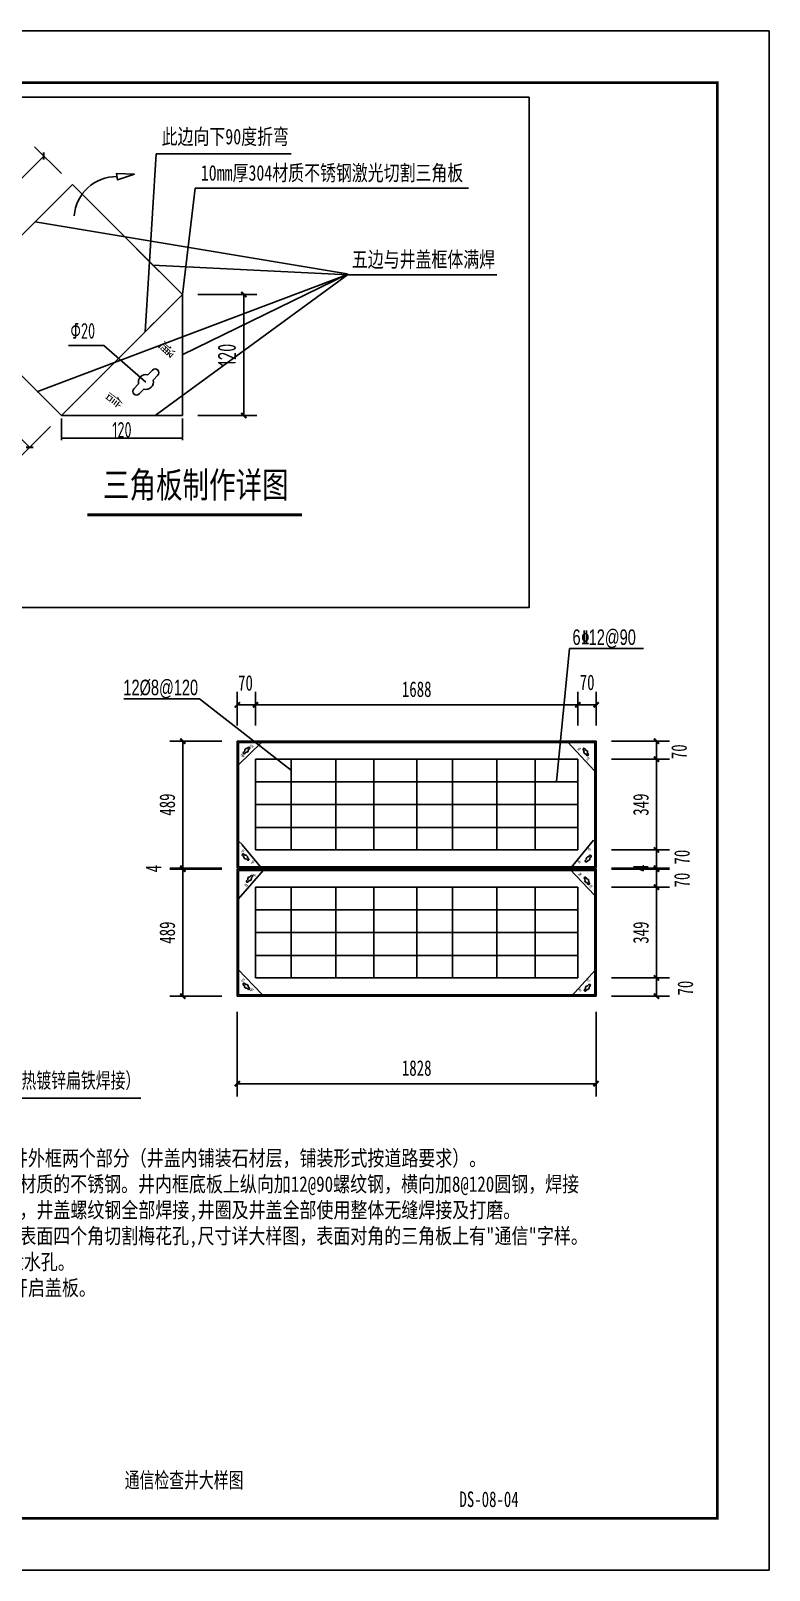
# Model space of a CAD drawing. Extents: x 66238224 to 66322224, y 84020927 to 84050627.
# Drawn here: x 66307982 to 66322224, y 84020927 to 84050627 of the extents above; entities that cross this region are included whole.
import ezdxf
from ezdxf.enums import TextEntityAlignment as Align

# ---------------------------------------------------------------- set-up
doc = ezdxf.new("R2010")
doc.units = 0
doc.header["$LTSCALE"] = 1000
for name, color, linetype in [('fur', 8, 'Continuous'), ('GPSCOMMON', 7, 'Continuous'), ('PUB_DIM', 3, 'Continuous'), ('TK', 7, 'Continuous')]:
    doc.layers.add(name, color=color, linetype=linetype)
doc.styles.add('_TCH_DIM', font='仿宋_GB2312_0.ttf', dxfattribs={"width": 0.7})
doc.styles.add('_TEL_DIM', font='仿宋_GB2312_0.ttf', dxfattribs={"width": 0.7, "height": 3.5})
doc.styles.add('DIM_FONT', font='仿宋_GB2312_0.ttf', dxfattribs={"width": 0.7})
doc.styles.add('gpshz', font='fsdb_e.shx', dxfattribs={"width": 0.7, "bigfont": 'hztxt.shx'})
doc.styles.add('JT-TK', font='simfang.ttf', dxfattribs={"width": 0.7, "height": 3})
doc.styles.get("Standard").update_dxf_attribs({"font": 'tssdeng.shx', "width": 0.7, "bigfont": 'tssdchn.shx'})
doc.styles.add('仿宋', font='仿宋_GB2312_0.ttf', dxfattribs={"width": 0.75})
doc.dimstyles.new('DIMN', dxfattribs={"dimtxt": 300, "dimasz": 100, "dimexe": 250, "dimexo": 300, "dimgap": 150, "dimtad": 1, "dimdec": 0, "dimzin": 0, "dimdsep": 46, "dimtxsty": 'DIM_FONT', "dimblk": 'ARCHTICK', "dimcen": 0.09, "dimclrt": 7, "dimazin": 2, "dimtfac": 1, "dimtdec": 0, "dimtix": 1, "dimtmove": 2, "dimatfit": 3, "dimfxl": 1, "dimtolj": 1, "dimtzin": 0, "dimarcsym": 0})
doc.dimstyles.new('ISO-25', dxfattribs={"dimtxt": 2.5, "dimasz": 2.5, "dimexe": 1.25, "dimexo": 0.625, "dimtad": 1, "dimtxsty": 'Standard', "dimcen": 2.5, "dimadec": 0, "dimazin": 0, "dimtfac": 1, "dimtmove": 0, "dimatfit": 3, "dimfxl": 1, "dimarcsym": 0})
doc.dimstyles.get("Standard").update_dxf_attribs({"dimscale": 100, "dimtxt": 3.5, "dimasz": 1, "dimexe": 2.5, "dimexo": 3, "dimgap": 1.5, "dimtad": 1, "dimdec": 0, "dimzin": 0, "dimdsep": 46, "dimtxsty": 'Standard', "dimblk": 'ARCHTICK', "dimcen": 0.09, "dimadec": 0, "dimazin": 0, "dimtfac": 1, "dimtdec": 0, "dimtix": 1, "dimtmove": 2, "dimatfit": 3, "dimfxl": 1, "dimtolj": 1, "dimtzin": 0, "dimarcsym": 0})

# ---------------------------------------------------------------- blocks, each defined once
blk = doc.blocks.new('_ArchTick')
at = {"color": 0, "linetype": 'ByBlock', "const_width": 0.4}
blk.add_lwpolyline([(-0.5, -0.5), (0.5, 0.5)], dxfattribs=at)
blk = doc.blocks.new('*D6')
at = {"color": 0, "lineweight": -2, "ltscale": 5, "transparency": 16777216}
for p, q in [((66308572, 84043146), (66308572, 84042729)), ((66310905, 84043146), (66310905, 84042729)), ((66308572, 84042769), (66310905, 84042769))]:
    blk.add_line(p, q, dxfattribs=at)
at = {"layer": 'Defpoints', "color": 0, "ltscale": 5, "transparency": 16777216}
for p in [(66308572, 84043206), (66310905, 84043206), (66310905, 84042769)]:
    blk.add_point(p, dxfattribs=at)
at = {"color": 0, "lineweight": -2, "ltscale": 5, "transparency": 16777216, "xscale": 20, "yscale": 20, "zscale": 20, "rotation": 180}
blk.add_blockref('_ArchTick', (66308572, 84042769), dxfattribs=at)
at = {"color": 0, "lineweight": -2, "ltscale": 5, "transparency": 16777216, "xscale": 20, "yscale": 20, "zscale": 20}
blk.add_blockref('_ArchTick', (66310905, 84042769), dxfattribs=at)
at = {"color": 0, "ltscale": 5, "transparency": 16777216, "insert": (66309739, 84042929), "char_height": 300, "attachment_point": 5}
blk.add_mtext('120', dxfattribs=at)
blk = doc.blocks.new('*D10')
at = {"color": 0, "lineweight": -2, "ltscale": 5, "transparency": 16777216}
for p, q in [((66308571, 84047872), (66308055, 84048387)), ((66305899, 84045878), (66308232, 84048211)), ((66306238, 84045539), (66305723, 84046055))]:
    blk.add_line(p, q, dxfattribs=at)
at = {"layer": 'Defpoints', "color": 0, "ltscale": 5, "transparency": 16777216}
for p in [(66308232, 84048211), (66308783, 84047660), (66306450, 84045327)]:
    blk.add_point(p, dxfattribs=at)
at = {"color": 0, "lineweight": -2, "ltscale": 5, "transparency": 16777216, "xscale": 100, "yscale": 100, "zscale": 100}
for p, rotation in [((66308232, 84048211), 45.00000000036602), ((66305899, 84045878), 225.000000000366)]:
    blk.add_blockref('_ArchTick', p, dxfattribs=dict(at, rotation=rotation))
at = {"color": 0, "ltscale": 5, "transparency": 16777216, "insert": (66306836, 84047274), "char_height": 350, "attachment_point": 5, "rotation": 45}
blk.add_mtext('\\A1;170', dxfattribs=at)
blk = doc.blocks.new('*D11')
at = {"color": 0, "lineweight": -2, "ltscale": 5, "transparency": 16777216}
for p, q in [((66306238, 84045115), (66305660, 84044536)), ((66305837, 84044713), (66307959, 84042592)), ((66308360, 84042994), (66307782, 84042416))]:
    blk.add_line(p, q, dxfattribs=at)
at = {"layer": 'Defpoints', "color": 0, "ltscale": 5, "transparency": 16777216}
for p in [(66306450, 84045327), (66308572, 84043206), (66307959, 84042592)]:
    blk.add_point(p, dxfattribs=at)
at = {"color": 0, "lineweight": -2, "ltscale": 5, "transparency": 16777216, "xscale": 100, "yscale": 100, "zscale": 100}
for p, rotation in [((66305837, 84044713), 135.0161246236553), ((66307959, 84042592), 315.0161246236553)]:
    blk.add_blockref('_ArchTick', p, dxfattribs=dict(at, rotation=rotation))
at = {"color": 0, "ltscale": 5, "transparency": 16777216, "insert": (66307127, 84043883), "char_height": 350, "attachment_point": 5, "rotation": 315.0161}
blk.add_mtext('\\A1;170', dxfattribs=at)
blk = doc.blocks.new('*D12')
at = {"color": 0, "lineweight": -2, "ltscale": 5, "transparency": 16777216}
for p, q in [((66311205, 84045539), (66312340, 84045539)), ((66312090, 84045539), (66312090, 84043206)), ((66311205, 84043206), (66312340, 84043206))]:
    blk.add_line(p, q, dxfattribs=at)
at = {"layer": 'Defpoints', "color": 0, "ltscale": 5, "transparency": 16777216}
for p in [(66310905, 84045539), (66310905, 84043206), (66312090, 84043206)]:
    blk.add_point(p, dxfattribs=at)
at = {"color": 0, "lineweight": -2, "ltscale": 5, "transparency": 16777216, "xscale": 100, "yscale": 100, "zscale": 100}
for p, rotation in [((66312090, 84045539), 90), ((66312090, 84043206), 270)]:
    blk.add_blockref('_ArchTick', p, dxfattribs=dict(at, rotation=rotation))
at = {"color": 0, "ltscale": 5, "transparency": 16777216, "insert": (66311765, 84044373), "char_height": 350, "attachment_point": 5, "rotation": 90}
blk.add_mtext('\\A1;120', dxfattribs=at)
blk = doc.blocks.new('*D24')
at = {"layer": 'Defpoints', "color": 0, "transparency": 16777216}
for p in [(66311965, 84032003), (66318885, 84032003), (66318885, 84030314)]:
    blk.add_point(p, dxfattribs=at)
at = {"layer": 'PUB_DIM', "color": 0, "lineweight": -2, "transparency": 16777216}
for p, q in [((66311965, 84031703), (66311965, 84030064)), ((66318885, 84031703), (66318885, 84030064)), ((66311965, 84030314), (66318885, 84030314))]:
    blk.add_line(p, q, dxfattribs=at)
at = {"layer": 'PUB_DIM', "color": 0, "lineweight": -2, "transparency": 16777216, "xscale": 100, "yscale": 100, "zscale": 100, "rotation": 180}
blk.add_blockref('_ArchTick', (66311965, 84030314), dxfattribs=at)
at = {"layer": 'PUB_DIM', "color": 0, "lineweight": -2, "transparency": 16777216, "xscale": 100, "yscale": 100, "zscale": 100}
blk.add_blockref('_ArchTick', (66318885, 84030314), dxfattribs=at)
at = {"layer": 'PUB_DIM', "color": 7, "transparency": 16777216, "insert": (66315425, 84030614), "char_height": 300, "attachment_point": 5, "style": 'DIM_FONT'}
blk.add_mtext('\\A1;1828', dxfattribs=at)
blk = doc.blocks.new('*D32')
at = {"layer": 'Defpoints', "color": 0, "transparency": 16777216}
for p in [(66310915, 84034453), (66311965, 84034453), (66311965, 84032003)]:
    blk.add_point(p, dxfattribs=at)
at = {"layer": 'PUB_DIM', "color": 0, "lineweight": -2, "transparency": 16777216}
for p, q in [((66311665, 84034453), (66310665, 84034453)), ((66310915, 84032003), (66310915, 84034453)), ((66311665, 84032003), (66310665, 84032003))]:
    blk.add_line(p, q, dxfattribs=at)
at = {"layer": 'PUB_DIM', "color": 0, "lineweight": -2, "transparency": 16777216, "xscale": 100, "yscale": 100, "zscale": 100}
for p, rotation in [((66310915, 84034453), 90), ((66310915, 84032003), 270)]:
    blk.add_blockref('_ArchTick', p, dxfattribs=dict(at, rotation=rotation))
at = {"layer": 'PUB_DIM', "color": 7, "transparency": 16777216, "insert": (66310615, 84033228), "char_height": 300, "attachment_point": 5, "rotation": 90, "style": 'DIM_FONT'}
blk.add_mtext('\\A1;489', dxfattribs=at)
blk = doc.blocks.new('*D33')
at = {"layer": 'Defpoints', "color": 0, "ltscale": 5, "transparency": 16777216}
for p in [(66310915, 84034473), (66311965, 84034473), (66311965, 84034453)]:
    blk.add_point(p, dxfattribs=at)
at = {"layer": 'PUB_DIM', "color": 0, "lineweight": -2, "ltscale": 5, "transparency": 16777216}
for p, q in [((66311665, 84034473), (66310665, 84034473)), ((66311665, 84034453), (66310665, 84034453)), ((66310915, 84034473), (66310915, 84034573)), ((66310915, 84034453), (66310915, 84034473)), ((66310915, 84034453), (66310915, 84034353))]:
    blk.add_line(p, q, dxfattribs=at)
at = {"layer": 'PUB_DIM', "color": 0, "lineweight": -2, "ltscale": 5, "transparency": 16777216, "xscale": 100, "yscale": 100, "zscale": 100}
for p, rotation in [((66310915, 84034473), 270), ((66310915, 84034453), 90)]:
    blk.add_blockref('_ArchTick', p, dxfattribs=dict(at, rotation=rotation))
at = {"layer": 'PUB_DIM', "color": 7, "ltscale": 5, "transparency": 16777216, "insert": (66310348, 84034463), "char_height": 300, "attachment_point": 5, "rotation": 90, "style": 'DIM_FONT'}
blk.add_mtext('\\A1;4', dxfattribs=at)
blk = doc.blocks.new('*D34')
at = {"layer": 'Defpoints', "color": 0, "transparency": 16777216}
for p in [(66310915, 84036923), (66311965, 84036923), (66311965, 84034473)]:
    blk.add_point(p, dxfattribs=at)
at = {"layer": 'PUB_DIM', "color": 0, "lineweight": -2, "transparency": 16777216}
for p, q in [((66311665, 84036923), (66310665, 84036923)), ((66310915, 84034473), (66310915, 84036923)), ((66311665, 84034473), (66310665, 84034473))]:
    blk.add_line(p, q, dxfattribs=at)
at = {"layer": 'PUB_DIM', "color": 0, "lineweight": -2, "transparency": 16777216, "xscale": 100, "yscale": 100, "zscale": 100}
for p, rotation in [((66310915, 84036923), 90), ((66310915, 84034473), 270)]:
    blk.add_blockref('_ArchTick', p, dxfattribs=dict(at, rotation=rotation))
at = {"layer": 'PUB_DIM', "color": 7, "transparency": 16777216, "insert": (66310615, 84035698), "char_height": 300, "attachment_point": 5, "rotation": 90, "style": 'DIM_FONT'}
blk.add_mtext('\\A1;489', dxfattribs=at)
blk = doc.blocks.new('*D17')
at = {"layer": 'Defpoints', "color": 0, "ltscale": 5, "transparency": 16777216}
for p in [(66318885, 84032353), (66320050, 84032353), (66318885, 84032003)]:
    blk.add_point(p, dxfattribs=at)
at = {"layer": 'PUB_DIM', "color": 0, "lineweight": -2, "ltscale": 5, "transparency": 16777216}
for p, q in [((66319185, 84032353), (66320300, 84032353)), ((66320050, 84032003), (66320050, 84032353)), ((66319185, 84032003), (66320300, 84032003))]:
    blk.add_line(p, q, dxfattribs=at)
at = {"layer": 'PUB_DIM', "color": 0, "lineweight": -2, "ltscale": 5, "transparency": 16777216, "xscale": 100, "yscale": 100, "zscale": 100}
for p, rotation in [((66320050, 84032353), 90), ((66320050, 84032003), 270)]:
    blk.add_blockref('_ArchTick', p, dxfattribs=dict(at, rotation=rotation))
at = {"layer": 'PUB_DIM', "color": 7, "ltscale": 5, "transparency": 16777216, "insert": (66320607, 84032158), "char_height": 300, "attachment_point": 5, "rotation": 90, "style": 'DIM_FONT'}
blk.add_mtext('\\A1;70', dxfattribs=at)
blk = doc.blocks.new('*D18')
at = {"layer": 'Defpoints', "color": 0, "transparency": 16777216}
for p in [(66318885, 84034103), (66320050, 84034103), (66318885, 84032353)]:
    blk.add_point(p, dxfattribs=at)
at = {"layer": 'PUB_DIM', "color": 0, "lineweight": -2, "transparency": 16777216}
for p, q in [((66319185, 84034103), (66320300, 84034103)), ((66320050, 84032353), (66320050, 84034103)), ((66319185, 84032353), (66320300, 84032353))]:
    blk.add_line(p, q, dxfattribs=at)
at = {"layer": 'PUB_DIM', "color": 0, "lineweight": -2, "transparency": 16777216, "xscale": 100, "yscale": 100, "zscale": 100}
for p, rotation in [((66320050, 84034103), 90), ((66320050, 84032353), 270)]:
    blk.add_blockref('_ArchTick', p, dxfattribs=dict(at, rotation=rotation))
at = {"layer": 'PUB_DIM', "color": 7, "transparency": 16777216, "insert": (66319750, 84033228), "char_height": 300, "attachment_point": 5, "rotation": 90, "style": 'DIM_FONT'}
blk.add_mtext('\\A1;349', dxfattribs=at)
blk = doc.blocks.new('*D19')
at = {"layer": 'Defpoints', "color": 0, "ltscale": 5, "transparency": 16777216}
for p in [(66318885, 84034453), (66320050, 84034453), (66318885, 84034103)]:
    blk.add_point(p, dxfattribs=at)
at = {"layer": 'PUB_DIM', "color": 0, "lineweight": -2, "ltscale": 5, "transparency": 16777216}
for p, q in [((66319185, 84034453), (66320300, 84034453)), ((66320050, 84034103), (66320050, 84034453)), ((66319185, 84034103), (66320300, 84034103))]:
    blk.add_line(p, q, dxfattribs=at)
at = {"layer": 'PUB_DIM', "color": 0, "lineweight": -2, "ltscale": 5, "transparency": 16777216, "xscale": 100, "yscale": 100, "zscale": 100}
for p, rotation in [((66320050, 84034453), 90), ((66320050, 84034103), 270)]:
    blk.add_blockref('_ArchTick', p, dxfattribs=dict(at, rotation=rotation))
at = {"layer": 'PUB_DIM', "color": 7, "ltscale": 5, "transparency": 16777216, "insert": (66320542, 84034242), "char_height": 300, "attachment_point": 5, "rotation": 90, "style": 'DIM_FONT'}
blk.add_mtext('\\A1;70', dxfattribs=at)
blk = doc.blocks.new('*D20')
at = {"layer": 'Defpoints', "color": 0, "ltscale": 5, "transparency": 16777216}
for p in [(66318885, 84034473), (66318885, 84034453), (66320050, 84034473)]:
    blk.add_point(p, dxfattribs=at)
at = {"layer": 'PUB_DIM', "color": 0, "lineweight": -2, "ltscale": 5, "transparency": 16777216}
for p, q in [((66319185, 84034473), (66320300, 84034473)), ((66319185, 84034453), (66320300, 84034453)), ((66320050, 84034473), (66320050, 84034573)), ((66320050, 84034453), (66320050, 84034473)), ((66320050, 84034453), (66320050, 84034353))]:
    blk.add_line(p, q, dxfattribs=at)
at = {"layer": 'PUB_DIM', "color": 0, "lineweight": -2, "ltscale": 5, "transparency": 16777216, "xscale": 100, "yscale": 100, "zscale": 100}
for p, rotation in [((66320050, 84034473), 270), ((66320050, 84034453), 90)]:
    blk.add_blockref('_ArchTick', p, dxfattribs=dict(at, rotation=rotation))
at = {"layer": 'PUB_DIM', "color": 7, "ltscale": 5, "transparency": 16777216, "insert": (66319742, 84034473), "char_height": 300, "attachment_point": 5, "rotation": 90, "style": 'DIM_FONT'}
blk.add_mtext('\\A1;4', dxfattribs=at)
blk = doc.blocks.new('*D21')
at = {"layer": 'Defpoints', "color": 0, "ltscale": 5, "transparency": 16777216}
for p in [(66318885, 84034823), (66320050, 84034823), (66318885, 84034473)]:
    blk.add_point(p, dxfattribs=at)
at = {"layer": 'PUB_DIM', "color": 0, "lineweight": -2, "ltscale": 5, "transparency": 16777216}
for p, q in [((66319185, 84034823), (66320300, 84034823)), ((66320050, 84034473), (66320050, 84034823)), ((66319185, 84034473), (66320300, 84034473))]:
    blk.add_line(p, q, dxfattribs=at)
at = {"layer": 'PUB_DIM', "color": 0, "lineweight": -2, "ltscale": 5, "transparency": 16777216, "xscale": 100, "yscale": 100, "zscale": 100}
for p, rotation in [((66320050, 84034823), 90), ((66320050, 84034473), 270)]:
    blk.add_blockref('_ArchTick', p, dxfattribs=dict(at, rotation=rotation))
at = {"layer": 'PUB_DIM', "color": 7, "ltscale": 5, "transparency": 16777216, "insert": (66320542, 84034685), "char_height": 300, "attachment_point": 5, "rotation": 90, "style": 'DIM_FONT'}
blk.add_mtext('\\A1;70', dxfattribs=at)
blk = doc.blocks.new('*D22')
at = {"layer": 'Defpoints', "color": 0, "transparency": 16777216}
for p in [(66318885, 84036573), (66320050, 84036573), (66318885, 84034823)]:
    blk.add_point(p, dxfattribs=at)
at = {"layer": 'PUB_DIM', "color": 0, "lineweight": -2, "transparency": 16777216}
for p, q in [((66319185, 84036573), (66320300, 84036573)), ((66320050, 84034823), (66320050, 84036573)), ((66319185, 84034823), (66320300, 84034823))]:
    blk.add_line(p, q, dxfattribs=at)
at = {"layer": 'PUB_DIM', "color": 0, "lineweight": -2, "transparency": 16777216, "xscale": 100, "yscale": 100, "zscale": 100}
for p, rotation in [((66320050, 84036573), 90), ((66320050, 84034823), 270)]:
    blk.add_blockref('_ArchTick', p, dxfattribs=dict(at, rotation=rotation))
at = {"layer": 'PUB_DIM', "color": 7, "transparency": 16777216, "insert": (66319750, 84035698), "char_height": 300, "attachment_point": 5, "rotation": 90, "style": 'DIM_FONT'}
blk.add_mtext('\\A1;349', dxfattribs=at)
blk = doc.blocks.new('*D23')
at = {"layer": 'Defpoints', "color": 0, "ltscale": 5, "transparency": 16777216}
for p in [(66318885, 84036923), (66320050, 84036923), (66318885, 84036573)]:
    blk.add_point(p, dxfattribs=at)
at = {"layer": 'PUB_DIM', "color": 0, "lineweight": -2, "ltscale": 5, "transparency": 16777216}
for p, q in [((66319185, 84036923), (66320300, 84036923)), ((66320050, 84036573), (66320050, 84036923)), ((66319185, 84036573), (66320300, 84036573))]:
    blk.add_line(p, q, dxfattribs=at)
at = {"layer": 'PUB_DIM', "color": 0, "lineweight": -2, "ltscale": 5, "transparency": 16777216, "xscale": 100, "yscale": 100, "zscale": 100}
for p, rotation in [((66320050, 84036923), 90), ((66320050, 84036573), 270)]:
    blk.add_blockref('_ArchTick', p, dxfattribs=dict(at, rotation=rotation))
at = {"layer": 'PUB_DIM', "color": 7, "ltscale": 5, "transparency": 16777216, "insert": (66320487, 84036718), "char_height": 300, "attachment_point": 5, "rotation": 90, "style": 'DIM_FONT'}
blk.add_mtext('\\A1;70', dxfattribs=at)
blk = doc.blocks.new('*D25')
at = {"layer": 'Defpoints', "color": 0, "ltscale": 5, "transparency": 16777216}
for p in [(66312315, 84037623), (66311965, 84036923), (66312315, 84036923)]:
    blk.add_point(p, dxfattribs=at)
at = {"layer": 'PUB_DIM', "color": 0, "lineweight": -2, "ltscale": 5, "transparency": 16777216}
for p, q in [((66311965, 84037223), (66311965, 84037873)), ((66312315, 84037223), (66312315, 84037873)), ((66311965, 84037623), (66312315, 84037623))]:
    blk.add_line(p, q, dxfattribs=at)
at = {"layer": 'PUB_DIM', "color": 0, "lineweight": -2, "ltscale": 5, "transparency": 16777216, "xscale": 100, "yscale": 100, "zscale": 100, "rotation": 180}
blk.add_blockref('_ArchTick', (66311965, 84037623), dxfattribs=at)
at = {"layer": 'PUB_DIM', "color": 0, "lineweight": -2, "ltscale": 5, "transparency": 16777216, "xscale": 100, "yscale": 100, "zscale": 100}
blk.add_blockref('_ArchTick', (66312315, 84037623), dxfattribs=at)
at = {"layer": 'PUB_DIM', "color": 7, "ltscale": 5, "transparency": 16777216, "insert": (66312123, 84038044), "char_height": 300, "attachment_point": 5, "style": 'DIM_FONT'}
blk.add_mtext('\\A1;70', dxfattribs=at)
blk = doc.blocks.new('*D26')
at = {"layer": 'Defpoints', "color": 0, "transparency": 16777216}
for p in [(66318535, 84037623), (66312315, 84036923), (66318535, 84036923)]:
    blk.add_point(p, dxfattribs=at)
at = {"layer": 'PUB_DIM', "color": 0, "lineweight": -2, "transparency": 16777216}
for p, q in [((66312315, 84037223), (66312315, 84037873)), ((66318535, 84037223), (66318535, 84037873)), ((66312315, 84037623), (66318535, 84037623))]:
    blk.add_line(p, q, dxfattribs=at)
at = {"layer": 'PUB_DIM', "color": 0, "lineweight": -2, "transparency": 16777216, "xscale": 100, "yscale": 100, "zscale": 100, "rotation": 180}
blk.add_blockref('_ArchTick', (66312315, 84037623), dxfattribs=at)
at = {"layer": 'PUB_DIM', "color": 0, "lineweight": -2, "transparency": 16777216, "xscale": 100, "yscale": 100, "zscale": 100}
blk.add_blockref('_ArchTick', (66318535, 84037623), dxfattribs=at)
at = {"layer": 'PUB_DIM', "color": 7, "transparency": 16777216, "insert": (66315425, 84037923), "char_height": 300, "attachment_point": 5, "style": 'DIM_FONT'}
blk.add_mtext('\\A1;1688', dxfattribs=at)
blk = doc.blocks.new('*D27')
at = {"layer": 'Defpoints', "color": 0, "ltscale": 5, "transparency": 16777216}
for p in [(66318885, 84037623), (66318535, 84036923), (66318885, 84036923)]:
    blk.add_point(p, dxfattribs=at)
at = {"layer": 'PUB_DIM', "color": 0, "lineweight": -2, "ltscale": 5, "transparency": 16777216}
for p, q in [((66318535, 84037223), (66318535, 84037873)), ((66318885, 84037223), (66318885, 84037873)), ((66318535, 84037623), (66318885, 84037623))]:
    blk.add_line(p, q, dxfattribs=at)
at = {"layer": 'PUB_DIM', "color": 0, "lineweight": -2, "ltscale": 5, "transparency": 16777216, "xscale": 100, "yscale": 100, "zscale": 100, "rotation": 180}
blk.add_blockref('_ArchTick', (66318535, 84037623), dxfattribs=at)
at = {"layer": 'PUB_DIM', "color": 0, "lineweight": -2, "ltscale": 5, "transparency": 16777216, "xscale": 100, "yscale": 100, "zscale": 100}
blk.add_blockref('_ArchTick', (66318885, 84037623), dxfattribs=at)
at = {"layer": 'PUB_DIM', "color": 7, "ltscale": 5, "transparency": 16777216, "insert": (66318712, 84038054), "char_height": 300, "attachment_point": 5, "style": 'DIM_FONT'}
blk.add_mtext('\\A1;70', dxfattribs=at)

msp = doc.modelspace()

# ---------------------------------------------------------------- linework, layer by layer
at = {"color": 3}
for p, q in [((66310184.809, 84044818.97), (66310398.552, 84048253.111)), ((66310398.552, 84048253.111), (66313000.87, 84048253.111)), ((66310904.809, 84045538.97), (66311153.5, 84047588.36)), ((66311153.5, 84047588.36), (66316426.105, 84047588.36)), ((66308062.891, 84046939.693), (66314085.159, 84045938.515)), ((66310331.663, 84046103.158), (66314110.674, 84045921.589)), ((66308098.77, 84043664.132), (66314110.674, 84045930.948)), ((66310382.17, 84043203.927), (66314091.94, 84045921.589)), ((66310898.763, 84044377.016), (66314091.94, 84045930.948)), ((66310184.811, 84044818.972), (66310363.4, 84044997.561)), ((66308710.045, 84044555.503), (66309393.227, 84044555.503)), ((66310201.187, 84043851.187), (66309393.227, 84044555.503))]:
    msp.add_line(p, q, dxfattribs=at)
at = {"color": 1}
for p, q in [((66308782.891, 84047659.693), (66306450.319, 84045327.121)), ((66310904.809, 84045538.97), (66308782.891, 84047659.693)), ((66308572.236, 84043206.398), (66306450.319, 84045327.121)), ((66310330.275, 84044082.099), (66310238.456, 84043990.281)), ((66310432.098, 84043980.276), (66310340.28, 84043888.457)), ((66310062.093, 84043813.917), (66309970.275, 84043722.099)), ((66310163.917, 84043712.094), (66310072.098, 84043620.276)), ((66313005.664, 84036573.452), (66313005.664, 84034823.452)), ((66313862.405, 84036573.452), (66313862.405, 84034823.452)), ((66314599.478, 84036573.452), (66314599.478, 84034823.452)), ((66315424.807, 84036573.452), (66315424.807, 84034823.452)), ((66316115.664, 84036573.452), (66316115.664, 84034823.452)), ((66316972.405, 84036573.452), (66316972.405, 84034823.452)), ((66317709.478, 84036573.452), (66317709.478, 84034823.452)), ((66318534.807, 84036135.681), (66312314.807, 84036135.681)), ((66318534.807, 84035698.452), (66312314.807, 84035698.452)), ((66318534.807, 84035255.642), (66312314.807, 84035255.642)), ((66313005.664, 84034103.452), (66313005.664, 84032353.452)), ((66313862.405, 84034103.452), (66313862.405, 84032353.452)), ((66314599.478, 84034103.452), (66314599.478, 84032353.452)), ((66315424.807, 84034103.452), (66315424.807, 84032353.452)), ((66316115.664, 84034103.452), (66316115.664, 84032353.452)), ((66316972.405, 84034103.452), (66316972.405, 84032353.452)), ((66317709.478, 84034103.452), (66317709.478, 84032353.452)), ((66318534.807, 84033665.681), (66312314.807, 84033665.681)), ((66318534.807, 84033228.452), (66312314.807, 84033228.452)), ((66318534.807, 84032785.642), (66312314.807, 84032785.642))]:
    msp.add_line(p, q, dxfattribs=at)
for p, q in [((66310904.809, 84045538.97), (66310020.677, 84046422.605)), ((66318884.807, 84036923.452), (66311964.807, 84036923.452)), ((66311964.807, 84036923.452), (66311964.807, 84034473.452)), ((66318859.807, 84036898.452), (66311989.807, 84036898.452)), ((66311989.807, 84036898.452), (66311989.807, 84034498.452)), ((66312173.895, 84036800.756), (66312150.94, 84036777.801)), ((66312199.351, 84036775.3), (66312176.396, 84036752.346)), ((66318653.945, 84036729.302), (66318637.012, 84036756.999)), ((66318684.66, 84036748.079), (66318667.728, 84036775.776)), ((66318859.807, 84034498.452), (66318859.807, 84036898.452)), ((66318884.807, 84034473.452), (66318884.807, 84036923.452)), ((66312106.849, 84036733.711), (66312083.895, 84036710.756)), ((66312132.305, 84036708.255), (66312109.351, 84036685.3)), ((66318534.807, 84036573.452), (66312314.807, 84036573.452)), ((66312314.807, 84036573.452), (66312314.807, 84034823.452)), ((66318534.807, 84034823.452), (66318534.807, 84036573.452)), ((66318534.807, 84036573.452), (66318534.807, 84034823.452)), ((66318703.4, 84036648.405), (66318686.468, 84036676.102)), ((66318734.115, 84036667.182), (66318717.183, 84036694.879)), ((66312066.789, 84034716.772), (66312090.242, 84034694.327)), ((66312091.68, 84034742.781), (66312115.133, 84034720.335)), ((66312160.18, 84034677.223), (66312183.633, 84034654.777)), ((66312314.807, 84034823.452), (66318534.807, 84034823.452)), ((66318759.7, 84034716.22), (66318738.58, 84034691.566)), ((66318787.04, 84034692.8), (66318765.92, 84034668.146)), ((66311964.807, 84034473.452), (66318884.807, 84034473.452)), ((66311964.807, 84034453.452), (66318884.807, 84034453.452)), ((66311989.807, 84034498.452), (66318859.807, 84034498.452)), ((66311989.807, 84034428.475), (66311989.807, 84032028.452)), ((66311989.807, 84034428.452), (66318859.807, 84034428.452)), ((66312135.289, 84034651.214), (66312158.742, 84034628.769)), ((66318698.015, 84034644.212), (66318676.896, 84034619.558)), ((66318725.355, 84034620.792), (66318704.236, 84034596.138)), ((66318859.807, 84032028.452), (66318859.807, 84034428.452)), ((66318884.807, 84032003.452), (66318884.807, 84034453.452)), ((66312166.138, 84034254.32), (66312145.019, 84034229.666)), ((66312193.478, 84034230.9), (66312172.359, 84034206.246)), ((66312227.823, 84034326.328), (66312206.703, 84034301.674)), ((66312255.163, 84034302.908), (66312234.043, 84034278.254)), ((66312314.807, 84034103.452), (66318534.807, 84034103.452)), ((66312314.807, 84034103.452), (66312314.807, 84032353.452)), ((66318534.807, 84032353.452), (66318534.807, 84034103.452)), ((66318675.426, 84034245.516), (66318658.494, 84034273.213)), ((66318706.141, 84034264.293), (66318689.209, 84034291.991)), ((66318724.881, 84034164.619), (66318707.949, 84034192.316)), ((66318755.596, 84034183.396), (66318738.664, 84034211.093)), ((66312314.807, 84032353.452), (66318534.807, 84032353.452)), ((66311964.807, 84032003.452), (66318884.807, 84032003.452)), ((66311989.807, 84032028.452), (66318859.807, 84032028.452)), ((66312080.532, 84032222.773), (66312103.984, 84032200.328)), ((66312105.423, 84032248.781), (66312128.876, 84032226.336)), ((66312149.032, 84032157.215), (66312172.485, 84032134.769)), ((66312173.923, 84032183.223), (66312197.376, 84032160.778)), ((66318681.07, 84032152.177), (66318659.95, 84032127.523)), ((66318708.41, 84032128.756), (66318687.29, 84032104.103)), ((66318742.755, 84032224.185), (66318721.635, 84032199.531)), ((66318770.095, 84032200.764), (66318748.975, 84032176.111))]:
    msp.add_line(p, q)
at = {"color": 3, "ltscale": 5}
for p, q in [((66314108.558, 84045920.79), (66316970.362, 84045920.79)), ((66318369.144, 84038712.203), (66318120.817, 84036143.665)), ((66311233.255, 84037740.038), (66313008.028, 84036357.223)), ((66305478.759, 84030035.208), (66310103.032, 84030035.208))]:
    msp.add_line(p, q, dxfattribs=at)
at = {"color": 1, "ltscale": 5}
msp.add_line((66310904.809, 84045538.97), (66308572.236, 84043206.398), dxfattribs=at)
at = {"color": 3, "lineweight": 50, "ltscale": 5}
msp.add_line((66309077.536, 84041285.592), (66313207.041, 84041285.592), dxfattribs=at)
at = {"ltscale": 5}
for p, q in [((66318331.714, 84036908.013), (66318851.142, 84036346.516)), ((66312063.698, 84034919.394), (66311989.807, 84034993.235)), ((66318378.814, 84034452.905), (66318836.865, 84035012.372)), ((66312412.17, 84034498.452), (66312060.285, 84034922.805)), ((66311964.807, 84034453.452), (66311964.807, 84032003.452)), ((66311982.631, 84033876.545), (66312464.87, 84034428.452)), ((66318375.478, 84034449.369), (66318852.343, 84033951.512)), ((66312444.285, 84032031.384), (66311978.095, 84032524.658)), ((66318409.902, 84032003.951), (66318876.226, 84032510.974))]:
    msp.add_line(p, q, dxfattribs=at)
msp.add_lwpolyline([(66286750.554, 84039500.705), (66317593.878, 84039500.705), (66317593.878, 84049343.474), (66286750.554, 84049343.474)], close=True, dxfattribs=at)
msp.add_lwpolyline([(66309979.052, 84047863.885), (66309635.198, 84047876.693), (66309653.91, 84047751.268)], close=True)
at = {"color": 1}
msp.add_lwpolyline([(66310904.809, 84043206.398), (66310904.809, 84045538.97), (66308572.236, 84043206.398), (66310904.809, 84043206.398)], dxfattribs=at)
for points in [[(66310238.456, 84043990.281, 0.577350268), (66310062.093, 84043813.917)], [(66310163.917, 84043712.094, 0.577350268), (66310340.28, 84043888.457)], [(66310432.098, 84043980.276, 1), (66310330.275, 84044082.099)], [(66309970.275, 84043722.099, 1), (66310072.098, 84043620.276)]]:
    msp.add_lwpolyline(points, format="xyb", dxfattribs=at)
at = {"ltscale": 5}
msp.add_lwpolyline([(66311989.807, 84036898.452), (66312430.009, 84036898.452), (66311989.807, 84036464.433), (66311989.807, 84036898.452)], dxfattribs=at)
for points in [[(66312150.94, 84036777.801, 0.577350268), (66312106.849, 84036733.711)], [(66312132.305, 84036708.255, 0.577350268), (66312176.396, 84036752.346)], [(66312199.351, 84036775.3, 1), (66312173.895, 84036800.756)], [(66318667.728, 84036775.776, 1), (66318637.012, 84036756.999)], [(66318717.183, 84036694.879, 0.577350268), (66318684.66, 84036748.079)], [(66312083.895, 84036710.756, 1), (66312109.351, 84036685.3)], [(66318653.945, 84036729.302, 0.577350268), (66318686.468, 84036676.102)], [(66318703.4, 84036648.405, 1), (66318734.115, 84036667.182)], [(66312091.68, 84034742.781, 1), (66312066.789, 84034716.772)], [(66312090.242, 84034694.327, 0.577350268), (66312135.289, 84034651.214)], [(66312160.18, 84034677.223, 0.577350268), (66312115.133, 84034720.335)], [(66318738.58, 84034691.566, 0.577350268), (66318698.015, 84034644.212)], [(66318725.355, 84034620.792, 0.577350268), (66318765.92, 84034668.146)], [(66318787.04, 84034692.8, 1), (66318759.7, 84034716.22)], [(66312158.742, 84034628.769, 1), (66312183.633, 84034654.777)], [(66318676.896, 84034619.558, 1), (66318704.236, 84034596.138)], [(66312145.019, 84034229.666, 1), (66312172.359, 84034206.246)], [(66312206.703, 84034301.674, 0.577350268), (66312166.138, 84034254.32)], [(66312193.478, 84034230.9, 0.577350268), (66312234.043, 84034278.254)], [(66312255.163, 84034302.908, 1), (66312227.823, 84034326.328)], [(66318689.209, 84034291.991, 1), (66318658.494, 84034273.213)], [(66318675.426, 84034245.516, 0.577350268), (66318707.949, 84034192.316)], [(66318738.664, 84034211.093, 0.577350268), (66318706.141, 84034264.293)], [(66318724.881, 84034164.619, 1), (66318755.596, 84034183.396)], [(66312105.423, 84032248.781, 1), (66312080.532, 84032222.773)], [(66312103.984, 84032200.328, 0.577350268), (66312149.032, 84032157.215)], [(66312173.923, 84032183.223, 0.577350268), (66312128.876, 84032226.336)], [(66312172.485, 84032134.769, 1), (66312197.376, 84032160.778)], [(66318659.95, 84032127.523, 1), (66318687.29, 84032104.103)], [(66318721.635, 84032199.531, 0.577350268), (66318681.07, 84032152.177)], [(66318708.41, 84032128.756, 0.577350268), (66318748.975, 84032176.111)], [(66318770.095, 84032200.764, 1), (66318742.755, 84032224.185)]]:
    msp.add_lwpolyline(points, format="xyb")
msp.add_arc((66309633.148, 84046998.893), 815.167, 89.1982543, 175.8344555)
at = {"layer": 'fur', "color": 3}
for p, q in [((66318369.144, 84038712.203), (66319796.9, 84038712.203)), ((66309774.867, 84037740.038), (66311233.255, 84037740.038))]:
    msp.add_line(p, q, dxfattribs=at)
at = {"layer": 'GPSCOMMON', "ltscale": 5}
for p, q in [((66318657.938, 84039057.736), (66318657.938, 84038808.823)), ((66318696.857, 84039057.736), (66318696.857, 84038808.823)), ((66318736.381, 84038808.823), (66318618.413, 84038808.823))]:
    msp.add_line(p, q, dxfattribs=at)
msp.add_ellipse((66318677.397, 84038925.246), major_axis=(0, 74.084), ratio=0.687064187, dxfattribs=at)
at = {"layer": 'TK', "linetype": 'Continuous'}
for p, q in [((66322224.05, 84050627.281), (66280224.05, 84050627.281)), ((66280224.05, 84050627.281), (66322224.05, 84050627.281)), ((66322224.05, 84050627.281), (66322224.05, 84020927.281)), ((66322224.05, 84020927.281), (66322224.05, 84050627.281)), ((66322224.05, 84020927.281), (66280224.05, 84020927.281))]:
    msp.add_line(p, q, dxfattribs=at)
at = {"layer": 'TK', "linetype": 'Continuous', "const_width": 50}
msp.add_lwpolyline([(66282724.05, 84021927.281), (66282724.05, 84049627.281), (66321224.05, 84049627.281), (66321224.05, 84021927.281), (66282724.05, 84021927.281)], dxfattribs=at)

# ---------------------------------------------------------------- texts
at = {"char_height": 300, "width": 11799.69725, "attachment_point": 1, "style": '仿宋'}
for s, insert in [('此边向下90度折弯', (66310505.414, 84048736.217)), ('10mm厚304材质不锈钢激光切割三角板', (66311260.97, 84048036.715)), ('五边与井盖框体满焊', (66314174.943, 84046366.355))]:
    msp.add_mtext(s, dxfattribs=dict(at, insert=insert))
at = {"color": 3, "insert": (66308745.534, 84044987.181), "char_height": 300, "width": 17699.54587, "attachment_point": 1}
msp.add_mtext('Φ20', dxfattribs=at)
at = {"attachment_point": 1}
for s, insert, char_height, width, rotation in [('通', (66310776.977, 84044455.454), 300, 28176.85507, 226.485782), ('信', (66309760.636, 84043496.627), 300, 28176.85507, 232.5382552), ('信', (66312206.403, 84036818.79), 56.25, 3522.10688, 53.4976309), ('通', (66318557.984, 84036806.641), 56.25, 3522.10688, 309.90292), ('通', (66312034.266, 84036634.308), 56.25, 3522.10688, 53.4641445), ('信', (66318730.375, 84036616.091), 56.25, 3522.10688, 309.9364064), ('信', (66312082.027, 84034772.503), 56.25, 3522.10688, 144.7548572), ('信', (66318720.66, 84034826.648), 56.25, 3522.10688, 57.9129896), ('通', (66312270.242, 84034552.128), 56.25, 3522.10688, 144.7213708), ('通', (66318522.23, 84034580.09), 56.25, 3522.10688, 57.8795033), ('通', (66318571.419, 84034385.205), 56.25, 3522.10688, 309.90292), ('通', (66312101.565, 84034131.849), 56.25, 3522.10688, 57.8795033), ('信', (66312258.989, 84034329.036), 56.25, 3522.10688, 57.9129896), ('信', (66318785.022, 84034152.551), 56.25, 3522.10688, 309.9364064), ('信', (66312081.345, 84032275.485), 56.25, 3522.10688, 138.7538528), ('信', (66318704.503, 84032298.725), 56.25, 3522.10688, 53.1795937), ('通', (66312250.96, 84032088.681), 56.25, 3522.10688, 138.7203665), ('通', (66318531.344, 84032115.202), 56.25, 3522.10688, 53.1461074)]:
    msp.add_mtext(s, dxfattribs=dict(at, insert=insert, char_height=char_height, width=width, rotation=rotation))
at = {"color": 0, "insert": (66309373.404, 84042116.96), "char_height": 500, "width": 8372.03213, "attachment_point": 1, "style": '仿宋'}
msp.add_mtext('三角板制作详图', dxfattribs=at)
at = {"ltscale": 5, "insert": (66301544.079, 84029527.859), "char_height": 300, "width": 17169.19763, "attachment_point": 1, "style": '_TCH_DIM'}
msp.add_mtext('{\\W0.8;说明：\\P1、不锈钢隐形井盖分为井盖内框带底板和井外框两个部分（井盖内铺装石材层，铺装形式按道路要求）。\\P2、井盖高度为200mm，内外框采用5mm厚304材质的不锈钢。井内框底板上纵向加12@90螺纹钢，横向加8@120圆钢，焊接牢固后喷镀锌漆，剪板切割下料，分别焊接，井盖螺纹钢全部焊接,井圈及井盖全部使用整体无缝焊接及打磨。\\P3、提孔三角板采用10mm厚304材质不锈钢，表面四个角切割梅花孔,尺寸详大样图，表面对角的三角板上有"通信"字样。\\P4、不锈钢内框三角板提孔处，底部钻φ20泄水孔。\\P5、本图适用于人行道下通信检查井中部可开启盖板。}', dxfattribs=at)
at = {"layer": 'fur', "color": 3, "insert": (66306230.39, 84030527.721), "char_height": 300, "width": 6305.48295, "attachment_point": 1, "style": '_TEL_DIM'}
msp.add_mtext('200×50×5(热镀锌扁铁焊接）', dxfattribs=at)
at = {"layer": 'GPSCOMMON', "ltscale": 5, "style": 'gpshz', "width": 0.7}
for s, p in [('6  12@90', (66318429.682, 84038778.309)), ('12%%c8@120', (66309767.487, 84037808.326))]:
    msp.add_text(s, height=300, dxfattribs=at).set_placement(p)
at = {"layer": 'TK', "color": 0, "style": 'JT-TK', "width": 0.7}
for s, p in [('通信检查井大样图', (66310937.357, 84022671.309)), ('DS-08-04', (66316820.796, 84022296.756))]:
    msp.add_text(s, height=300, dxfattribs=at).set_placement(p, align=Align.MIDDLE)

# ---------------------------------------------------------------- dimensions: what is measured, and where the dimension line sits
at = {"ltscale": 5}
for p2, distance, picture, middle in [((66308782.891, 84047659.693), 779.158, '*D10', (66306835.848, 84047274.165)), ((66308572.236, 84043206.398), -868.11, '*D11', (66307127.349, 84043882.614))]:
    dim = msp.add_aligned_dim(p1=(66306450.319, 84045327.121), p2=p2, distance=distance, text='170', dimstyle='Standard', dxfattribs=at)
    dim.commit()
    dim.dimension.update_dxf_attribs({"geometry": picture, "text_midpoint": middle})
dim = msp.add_linear_dim(base=(66312089.821, 84043206.398), p1=(66310904.809, 84045538.97), p2=(66310904.809, 84043206.398), angle=90, text='120', dimstyle='Standard', dxfattribs=at)
dim.commit()
dim.dimension.update_dxf_attribs({"geometry": '*D12', "text_midpoint": (66311764.821, 84044372.684)})
at = {"color": 3}
dim = msp.add_linear_dim(base=(66310904.809, 84042769.487), p1=(66308572.236, 84043206.398), p2=(66310904.809, 84043206.398), text='120', dimstyle='ISO-25', override={"dimtxt": 300, "dimasz": 20, "dimexe": 40, "dimexo": 60, "dimgap": 10, "dimblk1": 'ArchTick', "dimblk2": 'ArchTick', "dimsah": 1}, dxfattribs=at)
dim.commit()
dim.dimension.update_dxf_attribs({"geometry": '*D6', "text_midpoint": (66309738.523, 84042929.487)})
at = {"layer": 'PUB_DIM'}
for base, p1, p2, angle, text, picture, middle in [((66312314.807, 84037622.881), (66311964.807, 84036923.452), (66312314.807, 84036923.452), 0, '70', '*D25', (66312123.374, 84038043.826)), ((66318884.807, 84037622.881), (66318534.807, 84036923.452), (66318884.807, 84036923.452), 0, '70', '*D27', (66318711.636, 84038054.215)), ((66320050.123, 84036923.452), (66318884.807, 84036573.452), (66318884.807, 84036923.452), 90, '70', '*D23', (66320486.552, 84036717.889)), ((66320050.123, 84034823.452), (66318884.807, 84034473.452), (66318884.807, 84034823.452), 90, '70', '*D21', (66320541.796, 84034684.733)), ((66310915.106, 84034473.452), (66311964.807, 84034453.452), (66311964.807, 84034473.452), 90, '4', '*D33', (66310347.606, 84034463.452)), ((66320050.123, 84034473.452), (66318884.807, 84034453.452), (66318884.807, 84034473.452), 90, '4', '*D20', (66319742.465, 84034473.452)), ((66320050.123, 84034453.452), (66318884.807, 84034103.452), (66318884.807, 84034453.452), 90, '70', '*D19', (66320541.796, 84034242.241)), ((66320050.123, 84032353.452), (66318884.807, 84032003.452), (66318884.807, 84032353.452), 90, '70', '*D17', (66320606.511, 84032157.526))]:
    dim = msp.add_linear_dim(base=base, p1=p1, p2=p2, angle=angle, text=text, dimstyle='DIMN', dxfattribs=at)
    dim.commit()
    dim.dimension.update_dxf_attribs({"geometry": picture, "text_midpoint": middle, "dimtype": 161})
for p1, p2, distance, text, picture, middle in [((66312314.807, 84036923.452), (66318534.807, 84036923.452), 699.429, '1688', '*D26', (66315424.807, 84037922.881)), ((66311964.807, 84034473.452), (66311964.807, 84036923.452), 1049.701, '489', '*D34', (66310615.106, 84035698.452)), ((66318884.807, 84034823.452), (66318884.807, 84036573.452), -1165.316, '349', '*D22', (66319750.123, 84035698.452)), ((66311964.807, 84032003.452), (66311964.807, 84034453.452), 1049.701, '489', '*D32', (66310615.106, 84033228.452)), ((66318884.807, 84032353.452), (66318884.807, 84034103.452), -1165.316, '349', '*D18', (66319750.123, 84033228.452)), ((66311964.807, 84032003.452), (66318884.807, 84032003.452), -1689.387, '1828', '*D24', (66315424.807, 84030614.065))]:
    dim = msp.add_aligned_dim(p1=p1, p2=p2, distance=distance, text=text, dimstyle='DIMN', dxfattribs=at)
    dim.commit()
    dim.dimension.update_dxf_attribs({"geometry": picture, "text_midpoint": middle})

doc.saveas('drawing.dxf')
